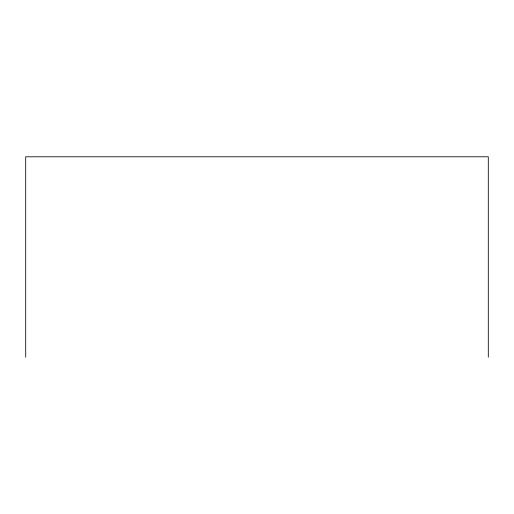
<?xml version="1.0" encoding="UTF-8"?>
<svg xmlns="http://www.w3.org/2000/svg" width="514" height="514" viewBox="0 0 514 514"><rect width="100%" height="100%" fill="white"/><g stroke="black" fill="none" stroke-linecap="round" stroke-linejoin="round"><path stroke-width="0.77" d="M488.3 357.211L488.3 156.789L25.7 156.789L25.7 357.211"/></g></svg>
